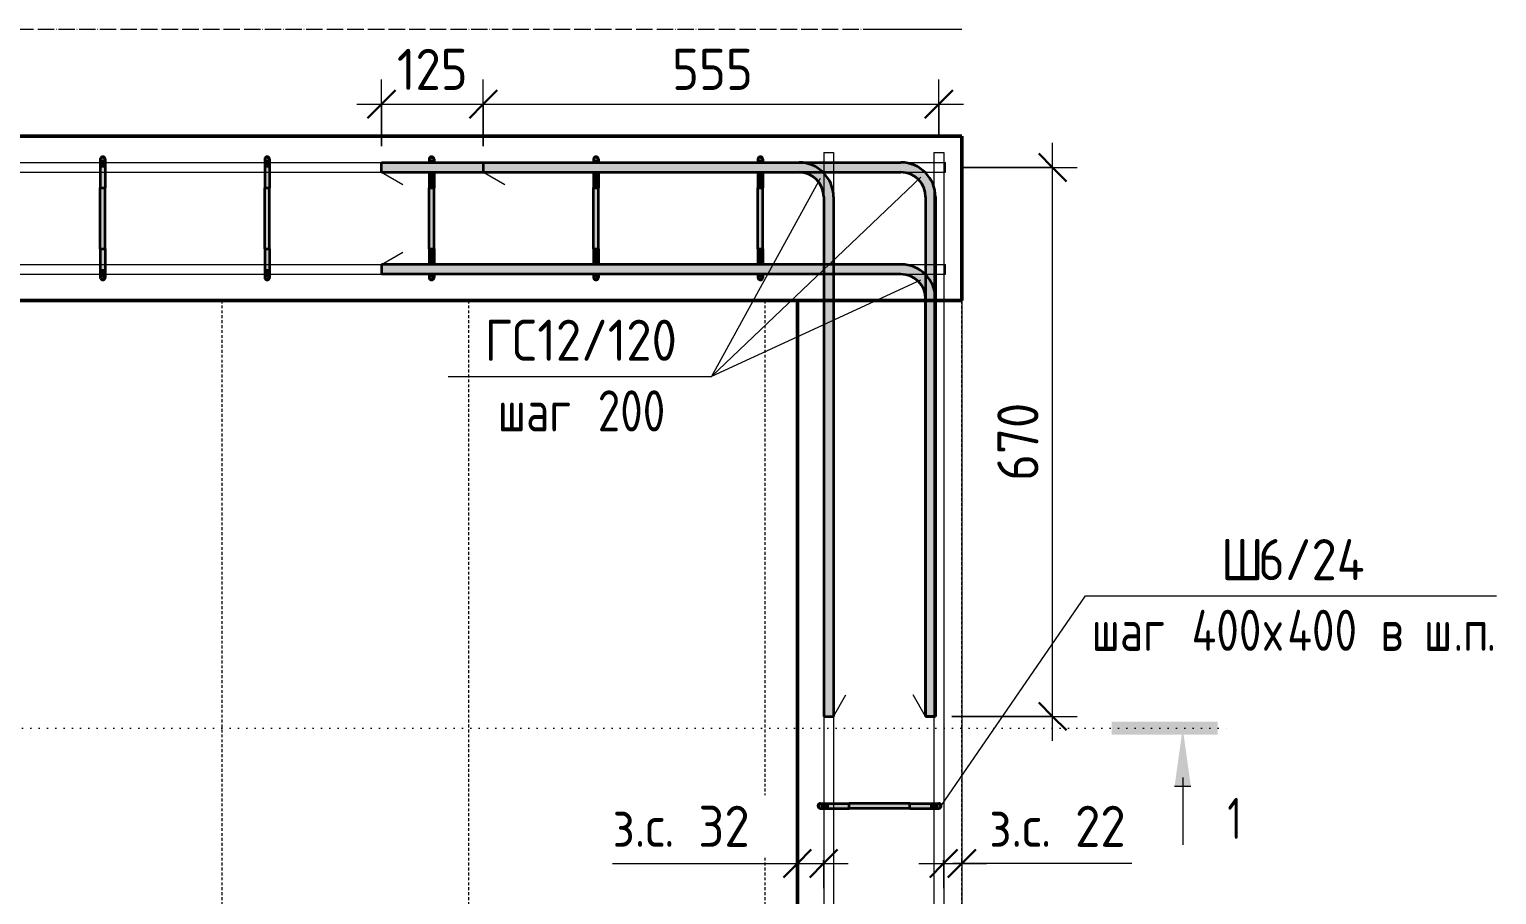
# Model space of a CAD drawing. Header units: millimetres. Extents: x 38156 to 72532, y -3741 to 33881.
# Drawn here: x 62340 to 64125, y 32342 to 33395 of the extents above; entities that cross this region are included whole.
import ezdxf

# ---------------------------------------------------------------- set-up
doc = ezdxf.new("R2010")
doc.units = ezdxf.units.MM
for name, pattern in [('01 Штриховая _4 мм_', [6, 3.5, -2.5]), ('02 Штрихпунктирная _20 мм_', [25, 20, -2.5, 0, -2.5]), ('04 Пунктир 10мм', [10, 0, -10])]:
    doc.linetypes.add(name, pattern=pattern)
for name, color, linetype, lineweight in [('AA_Dim', 7, 'Continuous', 9), ('AA_Dim-20', 7, 'Continuous', 9), ('AA_Linii', 7, 'Continuous', 9), ('AA_Oformlenie', 7, 'Continuous', 9), ('AA_Razrez', 7, 'Continuous', 9), ('AA_Vinoska', 7, 'Continuous', 9), ('AF_Perekritie', 7, 'Continuous', 20), ('AF_Perekritie_Опалубка', 253, 'Continuous', 20), ('AF_Stena_Опалубка', 253, 'Continuous', 20), ('KR_Armatura_Tonkie', 7, 'Continuous', 20), ('KR_Fundament', 7, 'Continuous', 20), ('Оси', 7, 'Continuous', 9)]:
    doc.layers.add(name, color=color, linetype=linetype, lineweight=lineweight)
doc.styles.add('ISOCPEUR_1', font='isocpeur.ttf', dxfattribs={"width": 0.7, "height": 50})
doc.styles.add('ISOCPEUR_2', font='isocpeur.ttf', dxfattribs={"width": 0.9, "height": 50})
doc.styles.add('ISOCPEUR_3', font='isocpeur.ttf', dxfattribs={"width": 0.8, "height": 50})
doc.dimstyles.new('01_Точн_3_знака__непрозр__З_С_', dxfattribs={"dimscale": 304.8, "dimtxt": 49.799059, "dimasz": 0.111549, "dimexe": 0.098425, "dimexo": 0.065617, "dimgap": 0.016404, "dimtad": 1, "dimdec": 3, "dimrnd": 0.001, "dimdsep": 46, "dimtxsty": 'ISOCPEUR_2', "dimblk1": 'OBLIQUE', "dimblk2": 'OBLIQUE', "dimsah": 1, "dimcen": 0.09, "dimdle": 0.098425, "dimazin": 0, "dimtfac": 1, "dimtdec": 4, "dimtix": 1, "dimtmove": 1, "dimatfit": 3, "dimfxl": 1, "dimtvp": 1, "dimtfill": 1, "dimtolj": 1, "dimtzin": 0, "dimlwd": 18, "dimlwe": 18, "dimarcsym": 2})
doc.dimstyles.new('05_Округл_5мм__прозр_', dxfattribs={"dimscale": 304.8, "dimtxt": 49.799059, "dimasz": 0.111549, "dimexe": 0.098425, "dimexo": 0.065617, "dimgap": 0.006562, "dimtad": 1, "dimdec": 0, "dimrnd": 5, "dimdsep": 46, "dimtxsty": 'ISOCPEUR_2', "dimblk1": 'OBLIQUE', "dimblk2": 'OBLIQUE', "dimsah": 1, "dimcen": 0.09, "dimdle": 0.098425, "dimazin": 0, "dimtfac": 1, "dimtdec": 4, "dimtix": 1, "dimtmove": 0, "dimatfit": 3, "dimfxl": 1, "dimtvp": 1, "dimtolj": 1, "dimtzin": 0, "dimlwd": 18, "dimlwe": 18, "dimarcsym": 2})

# ---------------------------------------------------------------- blocks, each defined once
blk = doc.blocks.new('Лестница - Лестница-3665204-ВК_Арм')
at = {"layer": 'AF_Perekritie', "linetype": '01 Штриховая _4 мм_', "lineweight": 9}
for p, q in [((44040, 33065), (42840.1, 33065)), ((43740.1, 33065), (43740.1, 31615)), ((43740.1, 33065), (44040.1, 33065)), ((44640.1, 33065), (44040.1, 33065)), ((44040.1, 33065), (44040.1, 31615)), ((44400.6, 33065), (44400.6, 31615)), ((44440.1, 33065), (44440.1, 31615)), ((44640.1, 31615), (44640.1, 33065))]:
    blk.add_line(p, q, dxfattribs=at)
blk = doc.blocks.new('079_Засечки _ЭлУзла_ - d12 А240-3764686-ВК_Арм')
at = {"layer": 'AA_Oformlenie'}
for p, q in [((0, 0), (15, -26)), ((112, 0), (97, -26))]:
    blk.add_line(p, q, dxfattribs=at)
blk = doc.blocks.new('Разрез - Номер узла_ сзади-394133-ВК_Арм')
at = {"layer": 'AA_Razrez'}
for points in [[(7.329, 0.404), (7.329, -0.394), (0.873, -0.394), (0.873, 0.404)], [(3.497, -3.533), (2.503, -3.533), (3, 0)]]:
    blk.add_hatch(color=256, dxfattribs=at).paths.add_polyline_path(points)
for p, q in [((2.503, -3.533), (3.497, -3.533)), ((3, -3), (3, -7.096))]:
    blk.add_line(p, q, dxfattribs=at)
blk = doc.blocks.new('042_М_Арматуры - Диам длина поз _ Комментарий ш_п_-3783867-ВК_Арм')
at = {"layer": 'AA_Vinoska'}
blk.add_line((-12.5, 0), (12.5, 0), dxfattribs=at)
blk = doc.blocks.new('042_М_Арматуры - Диам длина поз _ Комментарий-2260297-ВК_Арм')
at = {"layer": 'AA_Vinoska'}
blk.add_line((-8, 0), (8, 0), dxfattribs=at)
blk = doc.blocks.new('DIMBLOCK32-ВК_Арм')
at = {"layer": 'AA_Dim-20', "lineweight": 18}
for p, q in [((62768, 33253), (62768, 33333.9)), ((62892, 33253), (62892, 33333.9)), ((62738, 33303.9), (62892, 33303.9)), ((62768, 33303.9), (62768, 33253)), ((62892, 33303.9), (62892, 33253))]:
    blk.add_line(p, q, dxfattribs=at)
at = {"layer": 'AA_Dim-20', "lineweight": 30}
for p, q in [((62768, 33303.9), (62785, 33320.9)), ((62892, 33303.9), (62909, 33320.9)), ((62768, 33303.9), (62751, 33286.9)), ((62892, 33303.9), (62875, 33286.9))]:
    blk.add_line(p, q, dxfattribs=at)
at = {"layer": 'AA_Dim-20', "color": 0, "lineweight": 18, "insert": (62786.9, 33371.3), "char_height": 50, "width": 103.429, "attachment_point": 1, "line_spacing_factor": 1.149209, "style": 'ISOCPEUR_2'}
blk.add_mtext('125', dxfattribs=at)
blk = doc.blocks.new('_Oblique')
at = {"color": 0, "linetype": 'ByBlock', "lineweight": -2}
blk.add_line((-0.5, -0.5), (0.5, 0.5), dxfattribs=at)
blk = doc.blocks.new('DIMBLOCK33-ВК_Арм')
at = {"layer": 'AA_Dim-20', "lineweight": 18}
for p, q in [((62892, 33253), (62892, 33333.9)), ((63446, 33265), (63446, 33333.9)), ((62892, 33303.9), (63476, 33303.9)), ((62892, 33303.9), (62892, 33253)), ((63446, 33303.9), (63446, 33265))]:
    blk.add_line(p, q, dxfattribs=at)
at = {"layer": 'AA_Dim-20', "lineweight": 30}
for p, q in [((62892, 33303.9), (62909, 33320.9)), ((63446, 33303.9), (63463, 33320.9)), ((62892, 33303.9), (62875, 33286.9)), ((63446, 33303.9), (63429, 33286.9))]:
    blk.add_line(p, q, dxfattribs=at)
at = {"layer": 'AA_Dim-20', "color": 0, "lineweight": 18, "insert": (63121.6, 33371.3), "char_height": 50, "width": 113.772, "attachment_point": 1, "line_spacing_factor": 1.149209, "style": 'ISOCPEUR_2'}
blk.add_mtext('555', dxfattribs=at)
blk = doc.blocks.new('DIMBLOCK39-ВК_Арм')
at = {"layer": 'AA_Dim-20', "lineweight": 30}
for p, q in [((63274, 32379.9), (63291, 32396.9)), ((63306, 32379.9), (63323, 32396.9)), ((63274, 32379.9), (63257, 32362.9)), ((63306, 32379.9), (63289, 32362.9))]:
    blk.add_line(p, q, dxfattribs=at)
at = {"layer": 'AA_Dim-20', "lineweight": 18}
for p, q in [((63274, 32384), (63274, 32349.9)), ((63274, 32379.9), (63274, 32384)), ((63306, 32384), (63306, 32349.9)), ((63306, 32379.9), (63306, 32384)), ((63049.2, 32379.9), (63242.5, 32379.9)), ((63242.5, 32379.9), (63290, 32379.9)), ((63244, 32379.9), (63336, 32379.9))]:
    blk.add_line(p, q, dxfattribs=at)
at = {"layer": 'AA_Dim-20', "color": 0, "lineweight": 18, "insert": (63049.2, 32450.2), "char_height": 50, "width": 208.007, "attachment_point": 1, "line_spacing_factor": 1.149209, "style": 'ISOCPEUR_2', "bg_fill": 3, "box_fill_scale": 1.25, "bg_fill_color": 256, "bg_fill_true_color": 13158600, "bg_fill_transparency": 0}
blk.add_mtext('з.с. 32', dxfattribs=at)
blk = doc.blocks.new('DIMBLOCK40-ВК_Арм')
at = {"layer": 'AA_Dim-20', "lineweight": 30}
for p, q in [((63452, 32379.9), (63469, 32396.9)), ((63474, 32379.9), (63491, 32396.9)), ((63452, 32379.9), (63435, 32362.9)), ((63474, 32379.9), (63457, 32362.9))]:
    blk.add_line(p, q, dxfattribs=at)
at = {"layer": 'AA_Dim-20', "lineweight": 18}
for p, q in [((63452, 32384), (63452, 32349.9)), ((63452, 32379.9), (63452, 32384)), ((63474, 32384), (63474, 32349.9)), ((63474, 32379.9), (63474, 32384)), ((63422, 32379.9), (63504, 32379.9)), ((63487.5, 32379.9), (63463, 32379.9)), ((63680.8, 32379.9), (63487.5, 32379.9))]:
    blk.add_line(p, q, dxfattribs=at)
at = {"layer": 'AA_Dim-20', "color": 0, "lineweight": 18, "insert": (63507.5, 32450.2), "char_height": 50, "width": 208.007, "attachment_point": 1, "line_spacing_factor": 1.149209, "style": 'ISOCPEUR_2', "bg_fill": 3, "box_fill_scale": 1.25, "bg_fill_color": 256, "bg_fill_true_color": 13158600, "bg_fill_transparency": 0}
blk.add_mtext('з.с. 22', dxfattribs=at)
blk = doc.blocks.new('DIMBLOCK42-ВК_Арм')
at = {"layer": 'AA_Dim-20', "lineweight": 18}
for p, q in [((63584.6, 32529), (63584.6, 33257)), ((63474, 33227), (63614.6, 33227)), ((63584.6, 33227), (63474, 33227)), ((63462, 32559), (63614.6, 32559)), ((63584.6, 32559), (63462, 32559))]:
    blk.add_line(p, q, dxfattribs=at)
at = {"layer": 'AA_Dim-20', "lineweight": 30}
for p, q in [((63584.6, 33227), (63567.6, 33244)), ((63584.6, 33227), (63601.6, 33210)), ((63584.6, 32559), (63567.6, 32576)), ((63584.6, 32559), (63601.6, 32542))]:
    blk.add_line(p, q, dxfattribs=at)
at = {"layer": 'AA_Dim-20', "color": 0, "lineweight": 18, "insert": (63517.3, 32845.6), "char_height": 50, "width": 113.772, "attachment_point": 1, "rotation": 90, "line_spacing_factor": 1.149209, "style": 'ISOCPEUR_2'}
blk.add_mtext('670', dxfattribs=at)

msp = doc.modelspace()

# ---------------------------------------------------------------- hatches: boundary and pattern name
at = {"layer": 'KR_Armatura_Tonkie'}
for points in [[(62432.0427, 33237), (62431.6408, 33238.5), (62430.5427, 33239.5981), (62429.0427, 33240), (62427.5427, 33239.5981), (62426.4446, 33238.5), (62426.1449, 33237.7765)], [(62632.0427, 33237), (62631.6408, 33238.5), (62630.5427, 33239.5981), (62629.0427, 33240), (62627.5427, 33239.5981), (62626.4446, 33238.5), (62626.1449, 33237.7765)], [(62832.0427, 33237), (62831.6408, 33238.5), (62830.5427, 33239.5981), (62829.0427, 33240), (62827.5427, 33239.5981), (62826.4446, 33238.5), (62826.1449, 33237.7765), (62827.419, 33237.6087)], [(63032.0427, 33237), (63031.6408, 33238.5), (63030.5427, 33239.5981), (63029.0427, 33240), (63027.5427, 33239.5981), (63026.4446, 33238.5), (63026.1449, 33237.7765), (63029.8199, 33237.2926)], [(63232.0427, 33237), (63231.6408, 33238.5), (63230.5427, 33239.5981), (63229.0427, 33240), (63227.5427, 33239.5981), (63226.4446, 33238.5), (63226.1449, 33237.7765)], [(62432.0427, 33226.5), (62432.0427, 33237), (62426.0427, 33237), (62426.0427, 33226.5)], [(62426.0427, 33201.9867), (62432.0427, 33201.9867), (62432.0427, 33226.5), (62426.0427, 33226.5)], [(62632.0427, 33226.5), (62632.0427, 33237), (62626.0427, 33237), (62626.0427, 33226.5)], [(62626.0427, 33201.9867), (62632.0427, 33201.9867), (62632.0427, 33226.5), (62626.0427, 33226.5)], [(63029.8199, 33221), (63276.0427, 33221), (63276.0427, 33233), (62768.0427, 33233), (62768.0427, 33221), (62921.8728, 33221)], [(62826.7899, 33233), (62832.0427, 33233), (62832.0427, 33237), (62826.0427, 33237), (62826.0427, 33233)], [(62832.0427, 33201.9867), (62832.0427, 33221), (62826.0427, 33221), (62826.0427, 33201.9867)], [(63029.8199, 33233), (63032.0427, 33233), (63032.0427, 33237), (63026.0427, 33237), (63026.0427, 33233), (63026.7899, 33233)], [(63026.0427, 33201.9867), (63032.0427, 33201.9867), (63032.0427, 33221), (63026.0427, 33221)], [(63226.0427, 33233), (63232.0427, 33233), (63232.0427, 33237), (63226.0427, 33237), (63226.0427, 33233.9246)], [(63232.0427, 33201.9867), (63232.0427, 33221), (63226.0427, 33221), (63226.0427, 33201.9867)], [(63306.0427, 33221), (63400.0427, 33221), (63400.0427, 33233), (63276.0427, 33233), (63276.0427, 33221)], [(63318.0427, 33191), (63316.6116, 33201.8704), (63312.4158, 33212), (63305.3483, 33221), (63276.0427, 33221), (63283.8073, 33219.9778), (63291.0427, 33216.9808), (63297.4195, 33212), (63302.0235, 33206), (63305.0205, 33198.7646), (63306.0427, 33191), (63316.6116, 33191)], [(63440.6116, 33191), (63442.0427, 33191), (63440.6116, 33201.8704), (63436.4158, 33212), (63429.3483, 33221), (63421.0427, 33227.3731), (63410.9131, 33231.5689), (63400.0427, 33233), (63400.0427, 33221), (63407.8073, 33219.9778), (63415.0427, 33216.9808), (63421.4195, 33212), (63426.0235, 33206), (63429.0205, 33198.7646), (63430.0427, 33191), (63436.4158, 33191)], [(62426.0427, 33128.0133), (62432.0427, 33128.0133), (62432.0427, 33201.9867), (62426.0427, 33201.9867)], [(62626.0427, 33128.0133), (62632.0427, 33128.0133), (62632.0427, 33201.9867), (62626.0427, 33201.9867)], [(62826.0427, 33128.0133), (62832.0427, 33128.0133), (62832.0427, 33201.9867), (62826.0427, 33201.9867)], [(63026.0427, 33128.0133), (63032.0427, 33128.0133), (63032.0427, 33201.9867), (63026.0427, 33201.9867)], [(63232.0427, 33128.0133), (63232.0427, 33201.9867), (63226.0427, 33201.9867), (63226.0427, 33128.0133)], [(63442.0427, 32559), (63442.0427, 33191), (63430.0427, 33191), (63430.0427, 32559)], [(62432.0427, 33103.5), (62432.0427, 33128.0133), (62426.0427, 33128.0133), (62426.0427, 33103.5)], [(62632.0427, 33103.5), (62632.0427, 33128.0133), (62626.0427, 33128.0133), (62626.0427, 33103.5)], [(62832.0427, 33109), (62832.0427, 33128.0133), (62826.0427, 33128.0133), (62826.0427, 33109)], [(63029.8199, 33109), (63032.0427, 33109), (63032.0427, 33128.0133), (63026.0427, 33128.0133), (63026.0427, 33109)], [(63226.0427, 33109), (63232.0427, 33109), (63232.0427, 33128.0133), (63226.0427, 33128.0133), (63226.0427, 33127.1311)], [(62432.0427, 33093), (62432.0427, 33103.5), (62426.0427, 33103.5), (62426.0427, 33093)], [(62632.0427, 33093), (62632.0427, 33103.5), (62626.0427, 33103.5), (62626.0427, 33093)], [(63353.6614, 33097), (63400.0427, 33097), (63400.0427, 33109), (62768.0427, 33109), (62768.0427, 33097), (63245.7142, 33097)], [(62827.419, 33093), (62832.0427, 33093), (62832.0427, 33097), (62826.0427, 33097), (62826.1449, 33093)], [(63032.0427, 33093), (63032.0427, 33097), (63026.0427, 33097), (63026.0427, 33093), (63029.8199, 33093)], [(63232.0427, 33093), (63232.0427, 33097), (63226.0427, 33097), (63226.1449, 33093), (63229.8192, 33093)], [(63430.0427, 33067), (63430.0427, 33096.3055), (63429.7412, 33096.6985), (63421.0427, 33103.3731), (63410.9131, 33107.5689), (63400.0427, 33109), (63400.0427, 33097), (63407.8073, 33095.9778), (63415.0427, 33092.9808), (63421.4195, 33088), (63426.0235, 33082), (63429.0205, 33074.7646)], [(62429.0427, 33090), (62430.5427, 33090.4019), (62431.6408, 33091.5), (62432.0427, 33093), (62426.1449, 33092.2235), (62426.4446, 33091.5), (62427.5427, 33090.4019), (62428.2663, 33090.1022)], [(62629.0427, 33090), (62630.5427, 33090.4019), (62631.6408, 33091.5), (62632.0427, 33093), (62626.1449, 33092.2235), (62626.4446, 33091.5), (62627.5427, 33090.4019), (62628.2663, 33090.1022)], [(62829.0427, 33090), (62830.5427, 33090.4019), (62831.6408, 33091.5), (62832.0427, 33093), (62826.1449, 33092.2235), (62826.4446, 33091.5), (62827.5427, 33090.4019), (62828.2663, 33090.1022)], [(63229.0427, 33090), (63230.5427, 33090.4019), (63231.6408, 33091.5), (63232.0427, 33093), (63226.1449, 33092.2235), (63226.4446, 33091.5), (63227.5427, 33090.4019), (63228.2663, 33090.1022)], [(63301.2663, 32447.1022), (63302.0427, 32453), (63300.5427, 32452.5981), (63299.4446, 32451.5), (63299.0427, 32450), (63299.4446, 32448.5), (63300.5427, 32447.4019)], [(63312.5427, 32447), (63312.5427, 32453), (63302.0427, 32453), (63302.0427, 32447), (63305.1181, 32447)], [(63326.6746, 32447), (63337.056, 32447), (63337.056, 32453), (63312.5427, 32453), (63312.5427, 32447), (63313.1812, 32447)], [(63407.635, 32447), (63411.0294, 32447), (63411.0294, 32453), (63337.056, 32453), (63337.056, 32447), (63353.6614, 32447)], [(63411.0294, 32447), (63435.5427, 32447), (63435.5427, 32453), (63411.0294, 32453)], [(63435.5427, 32447), (63446.0427, 32447), (63446.0427, 32453), (63435.5427, 32453)], [(63446.8192, 32447.1022), (63447.5427, 32447.4019), (63448.6408, 32448.5), (63449.0427, 32450), (63448.6408, 32451.5), (63447.5427, 32452.5981), (63446.0427, 32453)]]:
    msp.add_hatch(color=256, dxfattribs=at).paths.add_polyline_path(points)
h = msp.add_hatch(color=256, dxfattribs=at)
h.paths.add_polyline_path([(63318.0427, 32559), (63318.0427, 33097), (63306.0427, 33097), (63306.0427, 32559)])
h.paths.add_polyline_path([(63306.0427, 33109), (63318.0427, 33109), (63318.0427, 33191), (63306.0427, 33191), (63306.0427, 33127.1311)])
h = msp.add_hatch(color=256, dxfattribs=at)
h.paths.add_polyline_path([(63029.0427, 33090), (63030.5427, 33090.4019), (63031.6408, 33091.5), (63032.0427, 33093), (63026.1449, 33092.2235), (63026.4446, 33091.5), (63027.5427, 33090.4019), (63028.2663, 33090.1022)])
h.paths.add_polyline_path([(63029.8199, 33090.1025), (63029.8199, 33090.1032), (63031.6408, 33091.5)])

# ---------------------------------------------------------------- linework, layer by layer
at = {"layer": 'AA_Linii', "lineweight": 20}
msp.add_line((62892.0427, 33221), (62918.0235, 33206), dxfattribs=at)
at = {"layer": 'AA_Razrez', "linetype": '04 Пунктир 10мм'}
msp.add_line((57079.4316, 32544.46), (63802.8231, 32544.46), dxfattribs=at)
at = {"layer": 'AA_Vinoska'}
for p, q in [((63424.1686, 33215.1081), (63169.376, 32972.5927)), ((63301.6079, 33213.6688), (63169.376, 32972.5927)), ((63423.6289, 33089.7587), (63169.376, 32972.5927)), ((63449.0427, 32450), (63624.7335, 32705.6075))]:
    msp.add_line(p, q, dxfattribs=at)
at = {"layer": 'AF_Stena_Опалубка', "color": 5, "lineweight": 50}
for p, q in [((63474.0427, 33265), (57514.0427, 33265)), ((63474.0427, 33065), (63474.0427, 33265)), ((57514.0427, 33065), (63474.0427, 33065)), ((63274.0427, 33065), (63274.0427, 31615))]:
    msp.add_line(p, q, dxfattribs=at)
at = {"layer": 'KR_Armatura_Tonkie'}
for p, q in [((63306.0427, 33245), (63306.0427, 31635)), ((63306.0427, 33245), (63318.0427, 33245)), ((63318.0427, 33245), (63318.0427, 31677)), ((63440.0427, 33245), (63440.0427, 32141)), ((63440.0427, 33245), (63452.0427, 33245)), ((63452.0427, 33245), (63452.0427, 31635)), ((57334.0427, 33233), (63454.0427, 33233)), ((57512.0427, 33221), (63454.0427, 33221)), ((63454.0427, 33221), (63454.0427, 33233)), ((57482.0427, 33109), (63454.0427, 33109)), ((57482.0427, 33097), (63454.0427, 33097)), ((63454.0427, 33097), (63454.0427, 33109))]:
    msp.add_line(p, q, dxfattribs=at)
at = {"layer": 'KR_Armatura_Tonkie', "lineweight": 35}
for p, q in [((62426.0427, 33237), (62426.0427, 33226.5)), ((62426.0427, 33237), (62426.0427, 33226.5)), ((62426.0427, 33237), (62426.0427, 33226.5)), ((62426.0427, 33237), (62426.0427, 33226.5)), ((62426.0427, 33226.5), (62426.0427, 33201.9867)), ((62426.0427, 33226.5), (62426.0427, 33201.9867)), ((62426.0427, 33226.5), (62426.0427, 33201.9867)), ((62426.0427, 33226.5), (62426.0427, 33201.9867)), ((62432.0427, 33237), (62432.0427, 33226.5)), ((62432.0427, 33237), (62432.0427, 33226.5)), ((62432.0427, 33237), (62432.0427, 33226.5)), ((62432.0427, 33237), (62432.0427, 33226.5)), ((62432.0427, 33226.5), (62432.0427, 33201.9867)), ((62432.0427, 33226.5), (62432.0427, 33201.9867)), ((62432.0427, 33226.5), (62432.0427, 33201.9867)), ((62432.0427, 33226.5), (62432.0427, 33201.9867)), ((62626.0427, 33237), (62626.0427, 33226.5)), ((62626.0427, 33237), (62626.0427, 33226.5)), ((62626.0427, 33237), (62626.0427, 33226.5)), ((62626.0427, 33226.5), (62626.0427, 33201.9867)), ((62626.0427, 33226.5), (62626.0427, 33201.9867)), ((62626.0427, 33226.5), (62626.0427, 33201.9867)), ((62632.0427, 33237), (62632.0427, 33226.5)), ((62632.0427, 33237), (62632.0427, 33226.5)), ((62632.0427, 33237), (62632.0427, 33226.5)), ((62632.0427, 33226.5), (62632.0427, 33201.9867)), ((62632.0427, 33226.5), (62632.0427, 33201.9867)), ((62632.0427, 33226.5), (62632.0427, 33201.9867)), ((62768.0427, 33233), (63276.0427, 33233)), ((62768.0427, 33221), (62768.0427, 33233)), ((62768.0427, 33221), (63276.0427, 33221)), ((62826.0427, 33237), (62826.0427, 33233.1641)), ((62826.0427, 33237), (62826.0427, 33233.1641)), ((62826.0427, 33237), (62826.0427, 33233.1641)), ((62826.0427, 33237), (62826.0427, 33233.1641)), ((62826.0427, 33221), (62826.0427, 33201.9867)), ((62826.0427, 33221), (62826.0427, 33201.9867)), ((62826.0427, 33221), (62826.0427, 33201.9867)), ((62826.0427, 33221), (62826.0427, 33201.9867)), ((62832.0427, 33237), (62832.0427, 33233.1641)), ((62832.0427, 33237), (62832.0427, 33233.1641)), ((62832.0427, 33237), (62832.0427, 33233.1641)), ((62832.0427, 33237), (62832.0427, 33233.1641)), ((62832.0427, 33221), (62832.0427, 33201.9867)), ((62832.0427, 33221), (62832.0427, 33201.9867)), ((62832.0427, 33221), (62832.0427, 33201.9867)), ((62832.0427, 33221), (62832.0427, 33201.9867)), ((62892.0427, 33233), (63400.0427, 33233)), ((62892.0427, 33221), (62892.0427, 33233)), ((62892.0427, 33221), (63400.0427, 33221)), ((63026.0427, 33237), (63026.0427, 33233.1641)), ((63026.0427, 33237), (63026.0427, 33233.1641)), ((63026.0427, 33237), (63026.0427, 33233.1641)), ((63026.0427, 33221), (63026.0427, 33201.9867)), ((63026.0427, 33221), (63026.0427, 33201.9867)), ((63026.0427, 33221), (63026.0427, 33201.9867)), ((63032.0427, 33237), (63032.0427, 33233.1641)), ((63032.0427, 33237), (63032.0427, 33233.1641)), ((63032.0427, 33237), (63032.0427, 33233.1641)), ((63032.0427, 33221), (63032.0427, 33201.9867)), ((63032.0427, 33221), (63032.0427, 33201.9867)), ((63032.0427, 33221), (63032.0427, 33201.9867)), ((63226.0427, 33237), (63226.0427, 33233.1641)), ((63226.0427, 33237), (63226.0427, 33233.1641)), ((63226.0427, 33237), (63226.0427, 33233.1641)), ((63226.0427, 33237), (63226.0427, 33233.1641)), ((63226.0427, 33221), (63226.0427, 33201.9867)), ((63226.0427, 33221), (63226.0427, 33201.9867)), ((63226.0427, 33221), (63226.0427, 33201.9867)), ((63226.0427, 33221), (63226.0427, 33201.9867)), ((63232.0427, 33237), (63232.0427, 33233.1641)), ((63232.0427, 33237), (63232.0427, 33233.1641)), ((63232.0427, 33237), (63232.0427, 33233.1641)), ((63232.0427, 33237), (63232.0427, 33233.1641)), ((63232.0427, 33221), (63232.0427, 33201.9867)), ((63232.0427, 33221), (63232.0427, 33201.9867)), ((63232.0427, 33221), (63232.0427, 33201.9867)), ((63232.0427, 33221), (63232.0427, 33201.9867)), ((62426.0427, 33201.9867), (62432.0427, 33201.9867)), ((62426.0427, 33128.0629), (62426.0427, 33201.9371)), ((62426.0427, 33128.0629), (62426.0427, 33201.9371)), ((62426.0427, 33128.0629), (62426.0427, 33201.9371)), ((62426.0427, 33128.0629), (62426.0427, 33201.9371)), ((62432.0427, 33128.0629), (62432.0427, 33201.9371)), ((62432.0427, 33128.0629), (62432.0427, 33201.9371)), ((62432.0427, 33128.0629), (62432.0427, 33201.9371)), ((62432.0427, 33128.0629), (62432.0427, 33201.9371)), ((62626.0427, 33201.9867), (62632.0427, 33201.9867)), ((62626.0427, 33128.0629), (62626.0427, 33201.9371)), ((62626.0427, 33128.0629), (62626.0427, 33201.9371)), ((62626.0427, 33128.0629), (62626.0427, 33201.9371)), ((62632.0427, 33128.0629), (62632.0427, 33201.9371)), ((62632.0427, 33128.0629), (62632.0427, 33201.9371)), ((62632.0427, 33128.0629), (62632.0427, 33201.9371)), ((62826.0427, 33201.9867), (62832.0427, 33201.9867)), ((62826.0427, 33128.0629), (62826.0427, 33201.9371)), ((62826.0427, 33128.0629), (62826.0427, 33201.9371)), ((62826.0427, 33128.0629), (62826.0427, 33201.9371)), ((62826.0427, 33128.0629), (62826.0427, 33201.9371)), ((62832.0427, 33128.0629), (62832.0427, 33201.9371)), ((62832.0427, 33128.0629), (62832.0427, 33201.9371)), ((62832.0427, 33128.0629), (62832.0427, 33201.9371)), ((62832.0427, 33128.0629), (62832.0427, 33201.9371)), ((63026.0427, 33201.9867), (63032.0427, 33201.9867)), ((63026.0427, 33128.0629), (63026.0427, 33201.9371)), ((63026.0427, 33128.0629), (63026.0427, 33201.9371)), ((63026.0427, 33128.0629), (63026.0427, 33201.9371)), ((63032.0427, 33128.0629), (63032.0427, 33201.9371)), ((63032.0427, 33128.0629), (63032.0427, 33201.9371)), ((63032.0427, 33128.0629), (63032.0427, 33201.9371)), ((63226.0427, 33201.9867), (63232.0427, 33201.9867)), ((63226.0427, 33128.0629), (63226.0427, 33201.9371)), ((63226.0427, 33128.0629), (63226.0427, 33201.9371)), ((63226.0427, 33128.0629), (63226.0427, 33201.9371)), ((63226.0427, 33128.0629), (63226.0427, 33201.9371)), ((63232.0427, 33128.0629), (63232.0427, 33201.9371)), ((63232.0427, 33128.0629), (63232.0427, 33201.9371)), ((63232.0427, 33128.0629), (63232.0427, 33201.9371)), ((63232.0427, 33128.0629), (63232.0427, 33201.9371)), ((63306.0427, 33191), (63306.0427, 32559)), ((63318.0427, 33191), (63318.0427, 32559)), ((63430.0427, 33191), (63430.0427, 32559)), ((63442.0427, 33191), (63442.0427, 32559)), ((62426.0427, 33128.0133), (62426.0427, 33103.5)), ((62426.0427, 33128.0133), (62426.0427, 33103.5)), ((62426.0427, 33128.0133), (62432.0427, 33128.0133)), ((62426.0427, 33128.0133), (62426.0427, 33103.5)), ((62426.0427, 33128.0133), (62426.0427, 33103.5)), ((62432.0427, 33128.0133), (62432.0427, 33103.5)), ((62432.0427, 33128.0133), (62432.0427, 33103.5)), ((62432.0427, 33128.0133), (62432.0427, 33103.5)), ((62432.0427, 33128.0133), (62432.0427, 33103.5)), ((62626.0427, 33128.0133), (62626.0427, 33103.5)), ((62626.0427, 33128.0133), (62632.0427, 33128.0133)), ((62626.0427, 33128.0133), (62626.0427, 33103.5)), ((62626.0427, 33128.0133), (62626.0427, 33103.5)), ((62632.0427, 33128.0133), (62632.0427, 33103.5)), ((62632.0427, 33128.0133), (62632.0427, 33103.5)), ((62632.0427, 33128.0133), (62632.0427, 33103.5)), ((62826.0427, 33128.0133), (62826.0427, 33109)), ((62826.0427, 33128.0133), (62826.0427, 33109)), ((62826.0427, 33128.0133), (62832.0427, 33128.0133)), ((62826.0427, 33128.0133), (62826.0427, 33109)), ((62826.0427, 33128.0133), (62826.0427, 33109)), ((62832.0427, 33128.0133), (62832.0427, 33109)), ((62832.0427, 33128.0133), (62832.0427, 33109)), ((62832.0427, 33128.0133), (62832.0427, 33109)), ((62832.0427, 33128.0133), (62832.0427, 33109)), ((63026.0427, 33128.0133), (63026.0427, 33109)), ((63026.0427, 33128.0133), (63032.0427, 33128.0133)), ((63026.0427, 33128.0133), (63026.0427, 33109)), ((63026.0427, 33128.0133), (63026.0427, 33109)), ((63032.0427, 33128.0133), (63032.0427, 33109)), ((63032.0427, 33128.0133), (63032.0427, 33109)), ((63032.0427, 33128.0133), (63032.0427, 33109)), ((63226.0427, 33128.0133), (63226.0427, 33109)), ((63226.0427, 33128.0133), (63226.0427, 33109)), ((63226.0427, 33128.0133), (63232.0427, 33128.0133)), ((63226.0427, 33128.0133), (63226.0427, 33109)), ((63226.0427, 33128.0133), (63226.0427, 33109)), ((63232.0427, 33128.0133), (63232.0427, 33109)), ((63232.0427, 33128.0133), (63232.0427, 33109)), ((63232.0427, 33128.0133), (63232.0427, 33109)), ((63232.0427, 33128.0133), (63232.0427, 33109)), ((62426.0427, 33103.5), (62426.0427, 33093)), ((62426.0427, 33103.5), (62426.0427, 33093)), ((62426.0427, 33103.5), (62426.0427, 33093)), ((62426.0427, 33103.5), (62426.0427, 33093)), ((62432.0427, 33103.5), (62432.0427, 33093)), ((62432.0427, 33103.5), (62432.0427, 33093)), ((62432.0427, 33103.5), (62432.0427, 33093)), ((62432.0427, 33103.5), (62432.0427, 33093)), ((62626.0427, 33103.5), (62626.0427, 33093)), ((62626.0427, 33103.5), (62626.0427, 33093)), ((62626.0427, 33103.5), (62626.0427, 33093)), ((62632.0427, 33103.5), (62632.0427, 33093)), ((62632.0427, 33103.5), (62632.0427, 33093)), ((62632.0427, 33103.5), (62632.0427, 33093)), ((63400.0427, 33109), (62768.0427, 33109)), ((62768.0427, 33109), (62768.0427, 33097)), ((63400.0427, 33097), (62768.0427, 33097)), ((62826.0427, 33096.8359), (62826.0427, 33093)), ((62826.0427, 33096.8359), (62826.0427, 33093)), ((62826.0427, 33096.8359), (62826.0427, 33093)), ((62826.0427, 33096.8359), (62826.0427, 33093)), ((62832.0427, 33096.8359), (62832.0427, 33093)), ((62832.0427, 33096.8359), (62832.0427, 33093)), ((62832.0427, 33096.8359), (62832.0427, 33093)), ((62832.0427, 33096.8359), (62832.0427, 33093)), ((63026.0427, 33096.8359), (63026.0427, 33093)), ((63026.0427, 33096.8359), (63026.0427, 33093)), ((63026.0427, 33096.8359), (63026.0427, 33093)), ((63032.0427, 33096.8359), (63032.0427, 33093)), ((63032.0427, 33096.8359), (63032.0427, 33093)), ((63032.0427, 33096.8359), (63032.0427, 33093)), ((63226.0427, 33096.8359), (63226.0427, 33093)), ((63226.0427, 33096.8359), (63226.0427, 33093)), ((63226.0427, 33096.8359), (63226.0427, 33093)), ((63226.0427, 33096.8359), (63226.0427, 33093)), ((63232.0427, 33096.8359), (63232.0427, 33093)), ((63232.0427, 33096.8359), (63232.0427, 33093)), ((63232.0427, 33096.8359), (63232.0427, 33093)), ((63232.0427, 33096.8359), (63232.0427, 33093)), ((63430.0427, 32559), (63430.0427, 33067)), ((63442.0427, 32559), (63442.0427, 33067)), ((63306.0427, 32559), (63318.0427, 32559)), ((63442.0427, 32559), (63430.0427, 32559)), ((63430.0427, 32559), (63442.0427, 32559)), ((63302.0427, 32453), (63312.5427, 32453)), ((63302.0427, 32453), (63312.5427, 32453)), ((63302.0427, 32453), (63312.5427, 32453)), ((63302.0427, 32453), (63312.5427, 32453)), ((63302.0427, 32453), (63312.5427, 32453)), ((63302.0427, 32453), (63312.5427, 32453)), ((63302.0427, 32453), (63312.5427, 32453)), ((63312.5427, 32453), (63337.056, 32453)), ((63312.5427, 32453), (63337.056, 32453)), ((63312.5427, 32453), (63337.056, 32453)), ((63312.5427, 32453), (63337.056, 32453)), ((63312.5427, 32453), (63337.056, 32453)), ((63312.5427, 32453), (63337.056, 32453)), ((63312.5427, 32453), (63337.056, 32453)), ((63337.056, 32447), (63337.056, 32453)), ((63410.9798, 32453), (63337.1056, 32453)), ((63410.9798, 32453), (63337.1056, 32453)), ((63410.9798, 32453), (63337.1056, 32453)), ((63410.9798, 32453), (63337.1056, 32453)), ((63410.9798, 32453), (63337.1056, 32453)), ((63410.9798, 32453), (63337.1056, 32453)), ((63410.9798, 32453), (63337.1056, 32453)), ((63411.0294, 32453), (63435.5427, 32453)), ((63411.0294, 32453), (63435.5427, 32453)), ((63411.0294, 32453), (63435.5427, 32453)), ((63411.0294, 32447), (63411.0294, 32453)), ((63411.0294, 32453), (63435.5427, 32453)), ((63411.0294, 32453), (63435.5427, 32453)), ((63411.0294, 32453), (63435.5427, 32453)), ((63411.0294, 32453), (63435.5427, 32453)), ((63435.5427, 32453), (63446.0427, 32453)), ((63435.5427, 32453), (63446.0427, 32453)), ((63435.5427, 32453), (63446.0427, 32453)), ((63435.5427, 32453), (63446.0427, 32453)), ((63435.5427, 32453), (63446.0427, 32453)), ((63435.5427, 32453), (63446.0427, 32453)), ((63435.5427, 32453), (63446.0427, 32453)), ((63302.0427, 32447), (63312.5427, 32447)), ((63302.0427, 32447), (63312.5427, 32447)), ((63302.0427, 32447), (63312.5427, 32447)), ((63302.0427, 32447), (63312.5427, 32447)), ((63302.0427, 32447), (63312.5427, 32447)), ((63302.0427, 32447), (63312.5427, 32447)), ((63302.0427, 32447), (63312.5427, 32447)), ((63312.5427, 32447), (63337.056, 32447)), ((63312.5427, 32447), (63337.056, 32447)), ((63312.5427, 32447), (63337.056, 32447)), ((63312.5427, 32447), (63337.056, 32447)), ((63312.5427, 32447), (63337.056, 32447)), ((63312.5427, 32447), (63337.056, 32447)), ((63312.5427, 32447), (63337.056, 32447)), ((63410.9798, 32447), (63337.1056, 32447)), ((63410.9798, 32447), (63337.1056, 32447)), ((63410.9798, 32447), (63337.1056, 32447)), ((63410.9798, 32447), (63337.1056, 32447)), ((63410.9798, 32447), (63337.1056, 32447)), ((63410.9798, 32447), (63337.1056, 32447)), ((63410.9798, 32447), (63337.1056, 32447)), ((63411.0294, 32447), (63435.5427, 32447)), ((63411.0294, 32447), (63435.5427, 32447)), ((63411.0294, 32447), (63435.5427, 32447)), ((63411.0294, 32447), (63435.5427, 32447)), ((63411.0294, 32447), (63435.5427, 32447)), ((63411.0294, 32447), (63435.5427, 32447)), ((63411.0294, 32447), (63435.5427, 32447)), ((63435.5427, 32447), (63446.0427, 32447)), ((63435.5427, 32447), (63446.0427, 32447)), ((63435.5427, 32447), (63446.0427, 32447)), ((63435.5427, 32447), (63446.0427, 32447)), ((63435.5427, 32447), (63446.0427, 32447)), ((63435.5427, 32447), (63446.0427, 32447)), ((63435.5427, 32447), (63446.0427, 32447))]:
    msp.add_line(p, q, dxfattribs=at)
for centre, radius, start, end in [((62429.0427, 33237), 3, 0, 180), ((62429.0427, 33237), 3, 0, 180), ((62429.0427, 33237), 3, 0, 180), ((62429.0427, 33237), 3, 0, 180), ((62429.0427, 33237), 3, 0, 180), ((62429.0427, 33237), 3, 0, 180), ((62429.0427, 33237), 3, 0, 180), ((62429.0427, 33237), 3, 0, 180), ((62629.0427, 33237), 3, 0, 180), ((62629.0427, 33237), 3, 0, 180), ((62629.0427, 33237), 3, 0, 180), ((62629.0427, 33237), 3, 0, 180), ((62629.0427, 33237), 3, 0, 180), ((62629.0427, 33237), 3, 0, 180), ((62829.0427, 33237), 3, 0, 180), ((62829.0427, 33237), 3, 0, 180), ((62829.0427, 33237), 3, 122.9864865, 180), ((62829.0427, 33237), 3, 122.9864865, 180), ((62829.0427, 33237), 3, 122.9864865, 180), ((62829.0427, 33237), 3, 122.9864865, 180), ((62829.0427, 33237), 3, 122.9864865, 180), ((62829.0427, 33237), 3, 122.9864865, 180), ((62829.0427, 33237), 3, 0, 120), ((62829.0427, 33237), 3, 0, 120), ((62829.0427, 33237), 3, 0, 120), ((62829.0427, 33237), 3, 0, 120), ((62829.0427, 33237), 3, 0, 120), ((62829.0427, 33237), 3, 0, 120), ((63029.0427, 33237), 3, 0, 180), ((63029.0427, 33237), 3, 0, 180), ((63029.0427, 33237), 3, 75, 180), ((63029.0427, 33237), 3, 75, 180), ((63029.0427, 33237), 3, 75, 180), ((63029.0427, 33237), 3, 75, 180), ((63029.0427, 33237), 3, 0, 74.9843056), ((63029.0427, 33237), 3, 0, 74.9843056), ((63029.0427, 33237), 3, 0, 74.9843056), ((63029.0427, 33237), 3, 0, 74.9843056), ((63229.0427, 33237), 3, 0, 180), ((63229.0427, 33237), 3, 0, 180), ((63229.0427, 33237), 3, 0, 180), ((63229.0427, 33237), 3, 0, 180), ((63229.0427, 33237), 3, 0, 180), ((63229.0427, 33237), 3, 0, 180), ((63229.0427, 33237), 3, 0, 180), ((63229.0427, 33237), 3, 0, 180), ((63276.0427, 33191), 42, 360, 90), ((63276.0427, 33191), 30, 0, 90), ((63400.0427, 33191), 42, 360, 90), ((63400.0427, 33191), 30, 0, 90), ((63400.0427, 33067), 42, 360, 90), ((63400.0427, 33067), 30, 0, 90), ((62429.0427, 33093), 3, 180, 0), ((62429.0427, 33093), 3, 180, 0), ((62429.0427, 33093), 3, 180, 0), ((62429.0427, 33093), 3, 180, 0), ((62429.0427, 33093), 3, 180, 0), ((62429.0427, 33093), 3, 180, 0), ((62429.0427, 33093), 3, 180, 0), ((62429.0427, 33093), 3, 180, 0), ((62629.0427, 33093), 3, 180, 0), ((62629.0427, 33093), 3, 180, 0), ((62629.0427, 33093), 3, 180, 0), ((62629.0427, 33093), 3, 180, 0), ((62629.0427, 33093), 3, 180, 0), ((62629.0427, 33093), 3, 180, 0), ((62829.0427, 33093), 3, 180, 237.0135135), ((62829.0427, 33093), 3, 180, 237.0135135), ((62829.0427, 33093), 3, 180, 0), ((62829.0427, 33093), 3, 180, 0), ((62829.0427, 33093), 3, 180, 237.0135135), ((62829.0427, 33093), 3, 180, 237.0135135), ((62829.0427, 33093), 3, 180, 237.0135135), ((62829.0427, 33093), 3, 180, 237.0135135), ((62829.0427, 33093), 3, 240, 0), ((62829.0427, 33093), 3, 240, 0), ((62829.0427, 33093), 3, 240, 0), ((62829.0427, 33093), 3, 240, 0), ((62829.0427, 33093), 3, 240, 0), ((62829.0427, 33093), 3, 240, 0), ((63029.0427, 33093), 3, 180, 0), ((63029.0427, 33093), 3, 180, 0), ((63029.0427, 33093), 3, 180, 285), ((63029.0427, 33093), 3, 180, 285), ((63029.0427, 33093), 3, 180, 285), ((63029.0427, 33093), 3, 180, 285), ((63029.0427, 33093), 3, 285.0156944, 0), ((63029.0427, 33093), 3, 285.0156944, 0), ((63029.0427, 33093), 3, 285.0156944, 0), ((63029.0427, 33093), 3, 285.0156944, 0), ((63229.0427, 33093), 3, 180, 0), ((63229.0427, 33093), 3, 180, 0), ((63229.0427, 33093), 3, 180, 0), ((63229.0427, 33093), 3, 180, 0), ((63229.0427, 33093), 3, 180, 0), ((63229.0427, 33093), 3, 180, 0), ((63229.0427, 33093), 3, 180, 0), ((63229.0427, 33093), 3, 180, 0), ((63302.0427, 32450), 3, 90, 270), ((63302.0427, 32450), 3, 90, 270), ((63302.0427, 32450), 3, 90, 270), ((63302.0427, 32450), 3, 90, 270), ((63302.0427, 32450), 3, 90, 270), ((63302.0427, 32450), 3, 90, 270), ((63302.0427, 32450), 3, 90, 270), ((63302.0427, 32450), 3, 90, 270), ((63302.0427, 32450), 3, 90, 270), ((63302.0427, 32450), 3, 90, 270), ((63302.0427, 32450), 3, 90, 270), ((63302.0427, 32450), 3, 90, 270), ((63302.0427, 32450), 3, 90, 270), ((63302.0427, 32450), 3, 90, 270), ((63446.0427, 32450), 3, 270, 90), ((63446.0427, 32450), 3, 270, 90), ((63446.0427, 32450), 3, 270, 90), ((63446.0427, 32450), 3, 270, 90), ((63446.0427, 32450), 3, 270, 90), ((63446.0427, 32450), 3, 270, 90), ((63446.0427, 32450), 3, 270, 90), ((63446.0427, 32450), 3, 270, 90), ((63446.0427, 32450), 3, 270, 90), ((63446.0427, 32450), 3, 270, 90), ((63446.0427, 32450), 3, 270, 90), ((63446.0427, 32450), 3, 270, 90), ((63446.0427, 32450), 3, 270, 90), ((63446.0427, 32450), 3, 270, 90)]:
    msp.add_arc(centre, radius, start, end, dxfattribs=at)
at = {"layer": 'KR_Fundament'}
for p, q in [((57314.0427, 33265), (63474.0427, 33265)), ((63474.0427, 33265), (63474.0427, 31615))]:
    msp.add_line(p, q, dxfattribs=at)
at = {"layer": 'Оси', "linetype": '02 Штрихпунктирная _20 мм_'}
msp.add_line((63374.0427, 33395), (57253.449, 33395), dxfattribs=at)
at = {"layer": 'Оси'}
msp.add_line((63474.0427, 33395), (63374.0427, 33395), dxfattribs=at)

# ---------------------------------------------------------------- block references
at = {"layer": 'AA_Oformlenie'}
for p, rotation in [((62768.0427, 33109), 90), ((63430.0427, 32559), 180)]:
    msp.add_blockref('079_Засечки _ЭлУзла_ - d12 А240-3764686-ВК_Арм', p, dxfattribs=dict(at, rotation=rotation))
at = {"layer": 'AA_Razrez', "extrusion": (0, 0, -1), "xscale": 19.99999999999999, "yscale": 19.99999999999999, "zscale": 19.99999999999999}
msp.add_blockref('Разрез - Номер узла_ сзади-394133-ВК_Арм', (-63802.8231, 32544.46), dxfattribs=at)
at = {"layer": 'AA_Vinoska', "xscale": 19.99999999999999, "yscale": 19.99999999999999, "zscale": 19.99999999999999}
for name, p in [('042_М_Арматуры - Диам длина поз _ Комментарий-2260297-ВК_Арм', (63009.376, 32972.5927)), ('042_М_Арматуры - Диам длина поз _ Комментарий ш_п_-3783867-ВК_Арм', (63874.7335, 32705.6075))]:
    msp.add_blockref(name, p, dxfattribs=at)
at = {"layer": 'AF_Perekritie_Опалубка', "linetype": '01 Штриховая _4 мм_', "lineweight": 9}
msp.add_blockref('Лестница - Лестница-3665204-ВК_Арм', (18833.9811, 0), dxfattribs=at)

# ---------------------------------------------------------------- texts
at = {"layer": 'AA_Razrez', "insert": (63797.2116, 32459.8982), "char_height": 50, "width": 21.324887, "attachment_point": 1, "style": 'ISOCPEUR_1'}
msp.add_mtext('\\fISOCPEUR|b0|i0|c204|p34|;\\W.7;1', dxfattribs=at)
at = {"layer": 'AA_Vinoska', "char_height": 50, "attachment_point": 1}
for s, insert, width, style in [('ГС', (62893.4688, 33041.6748), 77.924025, 'ISOCPEUR_2'), ('12/120', (62957.7625, 33041.6748), 210.683475, 'ISOCPEUR_2'), (' 200', (63005.7171, 32955.6937), 133.4008, 'ISOCPEUR_3'), ('шаг', (62909.4088, 32955.6937), 116.7257, 'ISOCPEUR_3'), ('\\fISOCPEUR|b0|i0|c204|p34|;\\W.9;Ш', (63789.2463, 32774.6895), 54.835425, 'ISOCPEUR_2'), ('6/24', (63834.4901, 32774.6895), 160.177163, 'ISOCPEUR_2'), (' 400', (63728.1946, 32688.7085), 137.2489, 'ISOCPEUR_3'), ('400 ', (63870.0113, 32688.7085), 137.2489, 'ISOCPEUR_3'), ('\\fISOCPEUR|b0|i0|c204|p34|;\\W.8; ', (64011.828, 32688.7085), 29.5021, 'ISOCPEUR_3'), ('шаг', (63631.8863, 32688.7085), 116.7257, 'ISOCPEUR_3'), ('\\fISOCPEUR|b0|i0|c204|p34|;\\W.8;х', (63841.4363, 32688.7085), 34.6329, 'ISOCPEUR_3'), ('\\fISOCPEUR|b0|i0|c204|p34|;\\W.8;в', (63983.253, 32688.7085), 34.6329, 'ISOCPEUR_3'), ('\\fISOCPEUR|b0|i0|c204|p34|;\\W.8;ш', (64036.1696, 32688.7085), 43.6118, 'ISOCPEUR_3'), ('\\fISOCPEUR|b0|i0|c204|p34|;\\W.8;п', (64083.7946, 32688.7085), 34.6329, 'ISOCPEUR_3'), ('\\fISOCPEUR|b0|i0|c204|p34|;\\W.8;.', (64072.153, 32688.7085), 14.1097, 'ISOCPEUR_3'), ('\\fISOCPEUR|b0|i0|c204|p34|;\\W.8;.', (64112.3696, 32688.7085), 14.1097, 'ISOCPEUR_3')]:
    msp.add_mtext(s, dxfattribs=dict(at, insert=insert, width=width, style=style))

# ---------------------------------------------------------------- dimensions: what is measured, and where the dimension line sits
at = {"layer": 'AA_Dim', "lineweight": 18}
for base, p1, p2, override, picture, middle in [((62892.0427, 33303.9394), (62768.0427, 33233), (62892.0427, 33233), {"dimpost": '<>', "dimfxl": 124}, 'DIMBLOCK32-ВК_Арм', (62830.0427, 33330.9394)), ((63446.0427, 33303.9394), (62892.0427, 33233), (63446.0427, 33245), {"dimpost": '<>', "dimfxl": 554.129949}, 'DIMBLOCK33-ВК_Арм', (63169.0427, 33330.9394))]:
    dim = msp.add_linear_dim(base=base, p1=p1, p2=p2, dimstyle='05_Округл_5мм__прозр_', override=override, dxfattribs=at)
    dim.commit()
    dim.dimension.update_dxf_attribs({"geometry": picture, "text_midpoint": middle})
dim = msp.add_linear_dim(base=(63584.5976, 33227), p1=(63442.0427, 32559), p2=(63454.0427, 33227), angle=90, dimstyle='05_Округл_5мм__прозр_', override={"dimpost": '<>', "dimfxl": 668.107776}, dxfattribs=at)
dim.commit()
dim.dimension.update_dxf_attribs({"geometry": 'DIMBLOCK42-ВК_Арм', "text_midpoint": (63557.5976, 32893)})

# ---------------------------------------------------------------- next in the draw order: dimensions: what is measured, and where the dimension line sits
for base, p1, p2, override, picture, middle in [((63306.0427, 32379.9201), (63274.0427, 32403.9617), (63306.0427, 32403.9617), {"dimpost": '<>', "dimfxl": 32}, 'DIMBLOCK39-ВК_Арм', (63153.1545, 32416.9095)), ((63474.0427, 32379.9201), (63452.0427, 32403.9617), (63474.0427, 32403.9617), {"dimpost": '<>', "dimfxl": 22}, 'DIMBLOCK40-ВК_Арм', (63611.4667, 32416.9095))]:
    dim = msp.add_linear_dim(base=base, p1=p1, p2=p2, dimstyle='01_Точн_3_знака__непрозр__З_С_', override=override, dxfattribs=at)
    dim.commit()
    dim.dimension.update_dxf_attribs({"geometry": picture, "text_midpoint": middle, "dimtype": 160})

doc.saveas('drawing.dxf')
